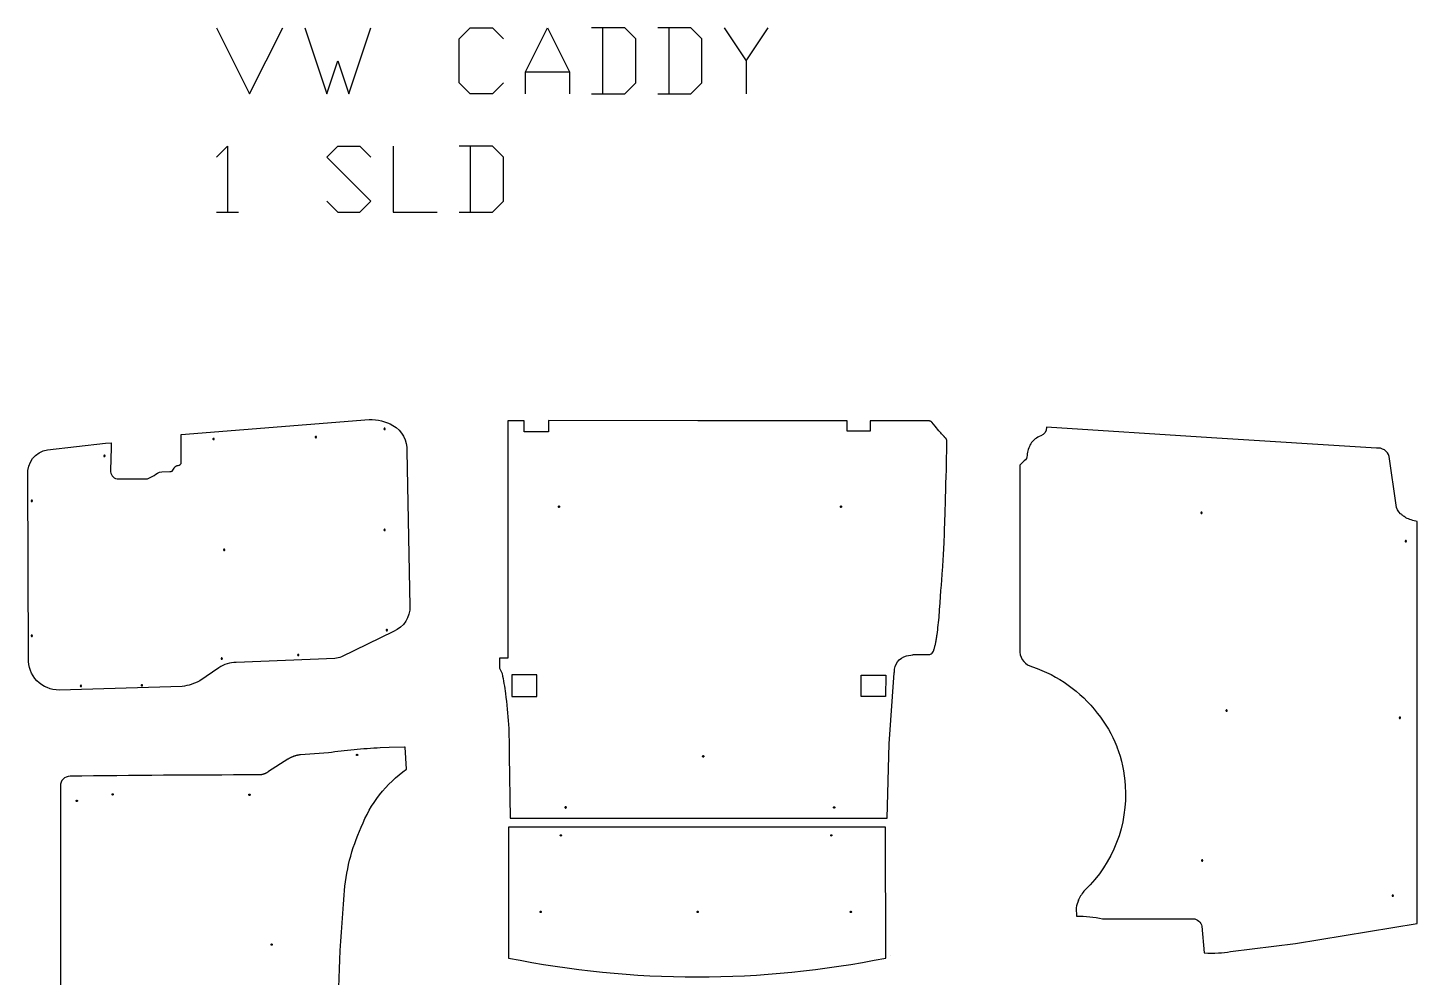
# Model space of a CAD drawing. Extents: x -1435 to 2829, y -2085 to 2426.
# Drawn here: x -1435 to 2829, y -488 to 2426 of the extents above; entities that cross this region are included whole.
import ezdxf

# ---------------------------------------------------------------- set-up
doc = ezdxf.new("R2010")
doc.units = 0
doc.layers.get('0').update_dxf_attribs({"color": 1, "linetype": 'CONTINUOUS'})

msp = doc.modelspace()

# ---------------------------------------------------------------- linework, layer by layer
for points in [[(-855.9, 2425.8), (-754.3, 2222.6), (-652.7, 2425.8)], [(-585, 2425.8), (-517.2, 2222.6), (-483.4, 2324.2), (-449.5, 2222.6), (-381.8, 2425.8)], [(24.6, 2256.4), (-9.2, 2222.6), (-77, 2222.6), (-110.8, 2256.4), (-110.8, 2391.9), (-77, 2425.8), (-9.2, 2425.8), (24.6, 2391.9)], [(92.4, 2222.6), (92.4, 2290.3), (160.1, 2425.8), (227.8, 2290.3), (227.8, 2222.6)], [(295.6, 2222.6), (397.2, 2222.6), (431, 2256.4), (431, 2391.9), (397.2, 2425.8), (295.6, 2425.8)], [(329.4, 2425.8), (329.4, 2222.6)], [(498.8, 2222.6), (600.4, 2222.6), (634.2, 2256.4), (634.2, 2391.9), (600.4, 2425.8), (498.8, 2425.8)], [(532.6, 2425.8), (532.6, 2222.6)], [(702, 2425.8), (769.7, 2324.2), (769.7, 2222.6)], [(769.7, 2324.2), (837.4, 2425.8)], [(92.4, 2290.3), (227.8, 2290.3)], [(-855.9, 2029.1), (-822, 2062.9), (-822, 1859.7)], [(-517.2, 1893.6), (-483.4, 1859.7), (-415.6, 1859.7), (-381.8, 1893.6), (-517.2, 2029.1), (-483.4, 2062.9), (-415.6, 2062.9), (-381.8, 2029.1)], [(-314, 2062.9), (-314, 1859.7), (-178.6, 1859.7)], [(-110.8, 1859.7), (-9.2, 1859.7), (24.6, 1893.6), (24.6, 2029.1), (-9.2, 2062.9), (-110.8, 2062.9)], [(-77, 2062.9), (-77, 1859.7)], [(-855.9, 1859.7), (-788.2, 1859.7)], [(2743.6, 1109.8), (2743.6, 1109.7), (2743.6, 1109.7)], [(1907.5, 220.3), (1907.7, 219.9), (1907.8, 219.5)], [(1789.7, -251.8), (1789.9, -251.1), (1790.2, -250.6)], [(1782.9, -275.7), (1782.9, -275.7)]]:
    msp.add_lwpolyline(points)
for points in [[(-963.9, 1177.4), (-387.1, 1223.1, -0.138198), (-314.2, 1205.4, -0.288514), (-271.6, 1126.8), (-262.3, 651.2, -0.315294), (-312.2, 573.3), (-471.8, 495.6, -0.076398), (-493.1, 489.9), (-795, 477.8, 0.16734), (-848.7, 461.6), (-906.9, 421.9, -0.097184), (-961.2, 404.4), (-1338.7, 393.4, -0.43046), (-1432.9, 490.8), (-1434.6, 1052.7, -0.398593), (-1374.5, 1130.6), (-1196, 1151.1), (-1178.6, 1152.4), (-1178.9, 1136.9), (-1181.5, 1068.2, 0.355125), (-1161.1, 1041), (-1068, 1041), (-1047.4, 1051.6, -0.191898), (-1023.6, 1062.6), (-998.9, 1064, 0.345537), (-988, 1070.7, -0.224178), (-976.6, 1082.7), (-973.9, 1082.7, 0.414214), (-963.9, 1092.7), (-963.9, 1177.4)], [(1224.4, 446.1), (1224.6, 448.8, -0.358492), (1261.8, 498), (1281.3, 501.8, -0.04873), (1284.2, 502.1), (1329.5, 502.1, 0.13587), (1337.3, 504.2), (1338.3, 504.9, 0.228561), (1345.5, 515.8), (1345.6, 516.6), (1345.9, 517.4), (1346.2, 518.2), (1346.6, 519.1), (1346.9, 520), (1347.5, 521.9), (1348.2, 523.9), (1348.8, 526.1), (1349.4, 528.4), (1350, 530.8), (1350.6, 533.3), (1351.1, 535.9), (1351.7, 538.6), (1352.2, 541.4), (1352.8, 544.4), (1353.3, 547.4), (1353.8, 550.5), (1354.3, 553.6), (1354.8, 556.9), (1355.3, 560.2), (1355.7, 563.6), (1356.7, 570.6), (1357.6, 577.8), (1358.5, 585.1), (1359.4, 592.6), (1360.2, 600.3), (1361.9, 615.7), (1363.6, 639.2), (1365.1, 660.7), (1367.8, 698.6), (1369, 715.6), (1370.2, 731.8), (1371.4, 747.4), (1372.6, 762.7), (1373.2, 770.6), (1373.7, 778.7), (1374.3, 787.1), (1374.8, 795.7), (1375.3, 804.4), (1375.8, 813.4), (1376.3, 822.5), (1376.7, 831.7), (1377.1, 841), (1377.5, 850.3), (1378.3, 869), (1379, 887.6), (1379.7, 905.7), (1380.1, 916.4), (1380.5, 930.1), (1381, 946.4), (1381.5, 964.7), (1382, 984.6), (1382.6, 1005.5), (1383.1, 1026.9), (1383.6, 1048.3), (1384.2, 1069.2), (1384.6, 1089.2), (1385, 1107.6), (1385.4, 1123.9), (1385.6, 1137.8), (1385.8, 1148.5), (1385.9, 1152.6), (1385.9, 1155.8), (1385.9, 1157.9), (1385.9, 1158.5), (1385.8, 1158.9), (1385.8, 1159.4), (1385.7, 1159.8), (1385.6, 1160.3), (1385.4, 1160.7), (1385.3, 1161.2), (1385.1, 1161.6), (1385, 1162), (1384.8, 1162.4), (1384.6, 1162.9), (1384.3, 1163.3), (1383.9, 1164), (1383.3, 1164.8), (1382.8, 1165.6), (1382.1, 1166.3), (1381.5, 1167), (1380.8, 1167.7), (1380.1, 1168.4), (1379.4, 1169), (1378.7, 1169.7), (1377.3, 1171), (1376.9, 1171.4), (1376.4, 1171.9), (1375.1, 1173.2), (1373.5, 1175.1), (1371.5, 1177.3), (1369.3, 1179.8), (1366.9, 1182.6), (1361.6, 1189), (1350, 1202.8), (1344.4, 1209.5), (1339.2, 1215.6), (1338.9, 1216), (1338.5, 1216.3), (1338.1, 1216.7), (1337.7, 1217), (1337.2, 1217.4), (1336.8, 1217.6), (1336.3, 1217.9), (1335.8, 1218.1), (1335.3, 1218.4), (1334.8, 1218.5), (1334.3, 1218.7), (1333.8, 1218.8), (1333.3, 1218.9), (1332.7, 1219), (1332.2, 1219), (1331.6, 1219.1), (1150.6, 1219.1), (1150.6, 1187.5), (1080, 1187.5), (1080, 1219), (621.4, 1219.7), (162.9, 1220.4), (162.9, 1185.9), (88.3, 1185.9), (88.3, 1219.8), (38.5, 1219.8), (38.5, 855.2), (38.5, 490.7), (38.5, 490.7), (12.3, 490.7), (12.3, 460.2), (20.9, 444.1, -0.051178), (21, 443.7, -0.012609), (31, 382.3, -0.038626), (42.3, 192.2), (45.5, 0.2), (1202.5, 0), (1208.3, 228.2, -0.009788), (1208.3, 228.3), (1224.4, 446.1)], [(2219.3, -413.4, 0.027604), (2256, -409.4), (2455.5, -384.9), (2829.4, -323), (2829.4, 92.8), (2829.4, 508.7), (2829.3, 910.7, -0.073006), (2794.2, 922.2, -0.013898), (2785.6, 929.1, -0.010314), (2778.1, 934.3, -0.20767), (2764.9, 960.7), (2743.6, 1109.7, 0.363524), (2704.2, 1136), (2198, 1167.8), (1691.8, 1199.6, -0.325306), (1674, 1173.5, 0.167005), (1643.2, 1148.9, 0.113265), (1632.3, 1113.6, -0.241492), (1623.4, 1096.7), (1609.7, 1083.7), (1610, 509.6, 0.329607), (1648.6, 464.9, -0.145514), (1847.3, 322.8, -0.000554), (1847.9, 322, -0.000396), (1848.3, 321.6, -0.078178), (1907.5, 220.3, -0.000523), (1907.8, 219.5, -0.082007), (1933.1, 99.1, -0.221503), (1809.7, -220.7, 0.086025), (1790.2, -250.6, 0.003033), (1789.7, -251.8, 0.058069), (1783, -275.1, 0.001349), (1782.9, -275.7), (1784.2, -300.7, -0.055057), (1863.6, -308.4), (2142, -308.4, -0.321104), (2168.5, -331.8), (2175.9, -413.4, 0.032457), (2219.3, -413.4)], [(197.2, 956, 0.414214), (195.2, 958, 0.414214), (193.2, 956, 0.414214), (195.2, 954, 0.414214), (197.2, 956, -0.414214), (195.2, 954, -0.414214), (193.2, 956, -0.414214), (195.2, 958, -0.414214), (197.2, 956)], [(1062.8, 956, 0.414214), (1060.8, 958, 0.414214), (1058.8, 956, 0.414214), (1060.8, 954, 0.414214), (1062.8, 956, -0.414214), (1060.8, 954, -0.414214), (1058.8, 956, -0.414214), (1060.8, 958, -0.414214), (1062.8, 956)], [(640, 190, 0.414214), (638, 192, 0.414214), (636, 190, 0.414214), (638, 188, 0.414214), (640, 190, -0.414214), (638, 188, -0.414214), (636, 190, -0.414214), (638, 192, -0.414214), (640, 190)], [(218, 33, 0.414214), (216, 35, 0.414214), (214, 33, 0.414214), (216, 31, 0.414214), (218, 33, -0.414214), (216, 31, -0.414214), (214, 33, -0.414214), (216, 35, -0.414214), (218, 33)], [(1042, 33, -0.414214), (1040, 31, -0.414214), (1038, 33, -0.414214), (1040, 35, -0.414214), (1042, 33)], [(40.2, -27.9), (40.2, -429.1, 0.100093), (1198.6, -429.1), (1197.6, -27.7), (40.2, -27.9)], [(199.1, -52.7, -0.414214), (201.1, -50.7, -0.414214), (203.1, -52.7, -0.414214), (201.1, -54.7, -0.414214), (199.1, -52.7)], [(1029.1, -52.7, -0.414214), (1031.1, -50.7, -0.414214), (1033.1, -52.7, -0.414214), (1031.1, -54.7, -0.414214), (1029.1, -52.7)], [(137.1, -287.7, -0.414214), (139.1, -285.7, -0.414214), (141.1, -287.7, -0.414214), (139.1, -289.7, -0.414214), (137.1, -287.7)], [(619.1, -287.7, -0.414214), (621.1, -285.7, -0.414214), (623.1, -287.7, -0.414214), (621.1, -289.7, -0.414214), (619.1, -287.7)], [(1089.2, -287.7, -0.414214), (1091.2, -285.7, -0.414214), (1093.2, -287.7, -0.414214), (1091.2, -289.7, -0.414214), (1089.2, -287.7)]]:
    msp.add_lwpolyline(points, format="xyb", close=True)
for points in [[(-339.8, 1196.8), (-340, 1196.8), (-340.2, 1196.7), (-340.4, 1196.7), (-340.6, 1196.6), (-340.8, 1196.5), (-340.9, 1196.4), (-341.1, 1196.3), (-341.2, 1196.2), (-341.3, 1196.1), (-341.5, 1195.9), (-341.6, 1195.7), (-341.6, 1195.6), (-341.7, 1195.4), (-341.8, 1195.2), (-341.8, 1195), (-341.8, 1194.8), (-341.8, 1194.6), (-341.8, 1194.4), (-341.7, 1194.2), (-341.6, 1194), (-341.6, 1193.8), (-341.5, 1193.7), (-341.3, 1193.5), (-341.2, 1193.4), (-341.1, 1193.2), (-340.9, 1193.1), (-340.8, 1193), (-340.6, 1192.9), (-340.4, 1192.9), (-340.2, 1192.8), (-340, 1192.8), (-339.8, 1192.8), (-339.6, 1192.8), (-339.4, 1192.8), (-339.2, 1192.9), (-339, 1192.9), (-338.8, 1193), (-338.7, 1193.1), (-338.5, 1193.2), (-338.4, 1193.4), (-338.3, 1193.5), (-338.1, 1193.7), (-338, 1193.8), (-338, 1194), (-337.9, 1194.2), (-337.8, 1194.4), (-337.8, 1194.6), (-337.8, 1194.8), (-337.8, 1195), (-337.8, 1195.2), (-337.9, 1195.4), (-338, 1195.6), (-338, 1195.7), (-338.1, 1195.9), (-338.3, 1196.1), (-338.4, 1196.2), (-338.5, 1196.3), (-338.7, 1196.4), (-338.8, 1196.5), (-339, 1196.6), (-339.2, 1196.7), (-339.4, 1196.7), (-339.6, 1196.8), (-339.8, 1196.8)], [(-864.8, 1165.8), (-865, 1165.8), (-865.2, 1165.7), (-865.4, 1165.7), (-865.6, 1165.6), (-865.8, 1165.5), (-865.9, 1165.4), (-866.1, 1165.3), (-866.2, 1165.2), (-866.3, 1165.1), (-866.5, 1164.9), (-866.6, 1164.7), (-866.6, 1164.6), (-866.7, 1164.4), (-866.8, 1164.2), (-866.8, 1164), (-866.8, 1163.8), (-866.8, 1163.6), (-866.8, 1163.4), (-866.7, 1163.2), (-866.6, 1163), (-866.6, 1162.8), (-866.5, 1162.7), (-866.3, 1162.5), (-866.2, 1162.4), (-866.1, 1162.2), (-865.9, 1162.1), (-865.8, 1162), (-865.6, 1161.9), (-865.4, 1161.9), (-865.2, 1161.8), (-865, 1161.8), (-864.8, 1161.8), (-864.6, 1161.8), (-864.4, 1161.8), (-864.2, 1161.9), (-864, 1161.9), (-863.8, 1162), (-863.7, 1162.1), (-863.5, 1162.2), (-863.4, 1162.4), (-863.3, 1162.5), (-863.1, 1162.7), (-863, 1162.8), (-863, 1163), (-862.9, 1163.2), (-862.8, 1163.4), (-862.8, 1163.6), (-862.8, 1163.8), (-862.8, 1164), (-862.8, 1164.2), (-862.9, 1164.4), (-863, 1164.6), (-863, 1164.7), (-863.1, 1164.9), (-863.3, 1165.1), (-863.4, 1165.2), (-863.5, 1165.3), (-863.7, 1165.4), (-863.8, 1165.5), (-864, 1165.6), (-864.2, 1165.7), (-864.4, 1165.7), (-864.6, 1165.8), (-864.8, 1165.8)], [(-550.8, 1171.8), (-551, 1171.8), (-551.2, 1171.7), (-551.4, 1171.7), (-551.6, 1171.6), (-551.8, 1171.5), (-551.9, 1171.4), (-552.1, 1171.3), (-552.2, 1171.2), (-552.3, 1171.1), (-552.5, 1170.9), (-552.6, 1170.7), (-552.6, 1170.6), (-552.7, 1170.4), (-552.8, 1170.2), (-552.8, 1170), (-552.8, 1169.8), (-552.8, 1169.6), (-552.8, 1169.4), (-552.7, 1169.2), (-552.6, 1169), (-552.6, 1168.8), (-552.5, 1168.7), (-552.3, 1168.5), (-552.2, 1168.4), (-552.1, 1168.2), (-551.9, 1168.1), (-551.8, 1168), (-551.6, 1167.9), (-551.4, 1167.9), (-551.2, 1167.8), (-551, 1167.8), (-550.8, 1167.8), (-550.6, 1167.8), (-550.4, 1167.8), (-550.2, 1167.9), (-550, 1167.9), (-549.8, 1168), (-549.7, 1168.1), (-549.5, 1168.2), (-549.4, 1168.4), (-549.3, 1168.5), (-549.1, 1168.7), (-549, 1168.8), (-549, 1169), (-548.9, 1169.2), (-548.8, 1169.4), (-548.8, 1169.6), (-548.8, 1169.8), (-548.8, 1170), (-548.8, 1170.2), (-548.9, 1170.4), (-549, 1170.6), (-549, 1170.7), (-549.1, 1170.9), (-549.3, 1171.1), (-549.4, 1171.2), (-549.5, 1171.3), (-549.7, 1171.4), (-549.8, 1171.5), (-550, 1171.6), (-550.2, 1171.7), (-550.4, 1171.7), (-550.6, 1171.8), (-550.8, 1171.8)], [(-1199.8, 1113.8), (-1200, 1113.8), (-1200.2, 1113.7), (-1200.4, 1113.7), (-1200.6, 1113.6), (-1200.8, 1113.5), (-1200.9, 1113.4), (-1201.1, 1113.3), (-1201.2, 1113.2), (-1201.3, 1113.1), (-1201.5, 1112.9), (-1201.6, 1112.7), (-1201.6, 1112.6), (-1201.7, 1112.4), (-1201.8, 1112.2), (-1201.8, 1112), (-1201.8, 1111.8), (-1201.8, 1111.6), (-1201.8, 1111.4), (-1201.7, 1111.2), (-1201.6, 1111), (-1201.6, 1110.8), (-1201.5, 1110.7), (-1201.3, 1110.5), (-1201.2, 1110.4), (-1201.1, 1110.2), (-1200.9, 1110.1), (-1200.8, 1110), (-1200.6, 1109.9), (-1200.4, 1109.9), (-1200.2, 1109.8), (-1200, 1109.8), (-1199.8, 1109.8), (-1199.6, 1109.8), (-1199.4, 1109.8), (-1199.2, 1109.9), (-1199, 1109.9), (-1198.8, 1110), (-1198.7, 1110.1), (-1198.5, 1110.2), (-1198.4, 1110.4), (-1198.3, 1110.5), (-1198.1, 1110.7), (-1198, 1110.8), (-1198, 1111), (-1197.9, 1111.2), (-1197.8, 1111.4), (-1197.8, 1111.6), (-1197.8, 1111.8), (-1197.8, 1112), (-1197.8, 1112.2), (-1197.9, 1112.4), (-1198, 1112.6), (-1198, 1112.7), (-1198.1, 1112.9), (-1198.3, 1113.1), (-1198.4, 1113.2), (-1198.5, 1113.3), (-1198.7, 1113.4), (-1198.8, 1113.5), (-1199, 1113.6), (-1199.2, 1113.7), (-1199.4, 1113.7), (-1199.6, 1113.8), (-1199.8, 1113.8)], [(-1422.8, 975.8), (-1423, 975.8), (-1423.2, 975.7), (-1423.4, 975.7), (-1423.6, 975.6), (-1423.8, 975.5), (-1423.9, 975.4), (-1424.1, 975.3), (-1424.2, 975.2), (-1424.3, 975.1), (-1424.5, 974.9), (-1424.6, 974.7), (-1424.6, 974.6), (-1424.7, 974.4), (-1424.8, 974.2), (-1424.8, 974), (-1424.8, 973.8), (-1424.8, 973.6), (-1424.8, 973.4), (-1424.7, 973.2), (-1424.6, 973), (-1424.6, 972.8), (-1424.5, 972.7), (-1424.3, 972.5), (-1424.2, 972.4), (-1424.1, 972.2), (-1423.9, 972.1), (-1423.8, 972), (-1423.6, 971.9), (-1423.4, 971.9), (-1423.2, 971.8), (-1423, 971.8), (-1422.8, 971.8), (-1422.6, 971.8), (-1422.4, 971.8), (-1422.2, 971.9), (-1422, 971.9), (-1421.8, 972), (-1421.7, 972.1), (-1421.5, 972.2), (-1421.4, 972.4), (-1421.3, 972.5), (-1421.1, 972.7), (-1421, 972.8), (-1421, 973), (-1420.9, 973.2), (-1420.8, 973.4), (-1420.8, 973.6), (-1420.8, 973.8), (-1420.8, 974), (-1420.8, 974.2), (-1420.9, 974.4), (-1421, 974.6), (-1421, 974.7), (-1421.1, 974.9), (-1421.3, 975.1), (-1421.4, 975.2), (-1421.5, 975.3), (-1421.7, 975.4), (-1421.8, 975.5), (-1422, 975.6), (-1422.2, 975.7), (-1422.4, 975.7), (-1422.6, 975.8), (-1422.8, 975.8)], [(2167.3, 939.2), (2167.1, 939.2), (2166.9, 939.1), (2166.7, 939.1), (2166.5, 939), (2166.4, 938.9), (2166.2, 938.8), (2166.1, 938.7), (2165.9, 938.6), (2165.8, 938.5), (2165.7, 938.3), (2165.6, 938.1), (2165.5, 938), (2165.4, 937.8), (2165.4, 937.6), (2165.3, 937.4), (2165.3, 937.2), (2165.3, 937), (2165.4, 936.8), (2165.4, 936.6), (2165.5, 936.4), (2165.6, 936.2), (2165.7, 936.1), (2165.8, 935.9), (2165.9, 935.8), (2166.1, 935.6), (2166.2, 935.5), (2166.4, 935.4), (2166.5, 935.3), (2166.7, 935.3), (2166.9, 935.2), (2167.1, 935.2), (2167.3, 935.2), (2167.5, 935.2), (2167.7, 935.2), (2167.9, 935.3), (2168.1, 935.3), (2168.3, 935.4), (2168.4, 935.5), (2168.6, 935.6), (2168.7, 935.8), (2168.9, 935.9), (2169, 936.1), (2169.1, 936.2), (2169.2, 936.4), (2169.2, 936.6), (2169.3, 936.8), (2169.3, 937), (2169.3, 937.2), (2169.3, 937.4), (2169.3, 937.6), (2169.2, 937.8), (2169.2, 938), (2169.1, 938.1), (2169, 938.3), (2168.9, 938.5), (2168.7, 938.6), (2168.6, 938.7), (2168.4, 938.8), (2168.3, 938.9), (2168.1, 939), (2167.9, 939.1), (2167.7, 939.1), (2167.5, 939.2), (2167.3, 939.2)], [(-339.8, 886.8), (-340, 886.8), (-340.2, 886.7), (-340.4, 886.7), (-340.6, 886.6), (-340.8, 886.5), (-340.9, 886.4), (-341.1, 886.3), (-341.2, 886.2), (-341.3, 886.1), (-341.5, 885.9), (-341.6, 885.7), (-341.6, 885.6), (-341.7, 885.4), (-341.8, 885.2), (-341.8, 885), (-341.8, 884.8), (-341.8, 884.6), (-341.8, 884.4), (-341.7, 884.2), (-341.6, 884), (-341.6, 883.8), (-341.5, 883.7), (-341.3, 883.5), (-341.2, 883.4), (-341.1, 883.2), (-340.9, 883.1), (-340.8, 883), (-340.6, 882.9), (-340.4, 882.9), (-340.2, 882.8), (-340, 882.8), (-339.8, 882.8), (-339.6, 882.8), (-339.4, 882.8), (-339.2, 882.9), (-339, 882.9), (-338.8, 883), (-338.7, 883.1), (-338.5, 883.2), (-338.4, 883.4), (-338.3, 883.5), (-338.1, 883.7), (-338, 883.8), (-338, 884), (-337.9, 884.2), (-337.8, 884.4), (-337.8, 884.6), (-337.8, 884.8), (-337.8, 885), (-337.8, 885.2), (-337.9, 885.4), (-338, 885.6), (-338, 885.7), (-338.1, 885.9), (-338.3, 886.1), (-338.4, 886.2), (-338.5, 886.3), (-338.7, 886.4), (-338.8, 886.5), (-339, 886.6), (-339.2, 886.7), (-339.4, 886.7), (-339.6, 886.8), (-339.8, 886.8)], [(-832.1, 825.5), (-832.3, 825.5), (-832.5, 825.5), (-832.7, 825.4), (-832.8, 825.3), (-833, 825.3), (-833.2, 825.2), (-833.3, 825), (-833.5, 824.9), (-833.6, 824.8), (-833.7, 824.6), (-833.8, 824.5), (-833.9, 824.3), (-834, 824.1), (-834, 823.9), (-834.1, 823.7), (-834.1, 823.5), (-834.1, 823.3), (-834, 823.1), (-834, 822.9), (-833.9, 822.7), (-833.8, 822.5), (-833.7, 822.4), (-833.6, 822.2), (-833.5, 822.1), (-833.3, 822), (-833.2, 821.8), (-833, 821.7), (-832.8, 821.7), (-832.7, 821.6), (-832.5, 821.5), (-832.3, 821.5), (-832.1, 821.5), (-831.9, 821.5), (-831.7, 821.5), (-831.5, 821.6), (-831.3, 821.7), (-831.1, 821.7), (-831, 821.8), (-830.8, 822), (-830.7, 822.1), (-830.5, 822.2), (-830.4, 822.4), (-830.3, 822.5), (-830.2, 822.7), (-830.2, 822.9), (-830.1, 823.1), (-830.1, 823.3), (-830.1, 823.5), (-830.1, 823.7), (-830.1, 823.9), (-830.2, 824.1), (-830.2, 824.3), (-830.3, 824.5), (-830.4, 824.6), (-830.5, 824.8), (-830.7, 824.9), (-830.8, 825), (-831, 825.2), (-831.1, 825.3), (-831.3, 825.3), (-831.5, 825.4), (-831.7, 825.5), (-831.9, 825.5), (-832.1, 825.5)], [(2794.3, 852.2), (2794.1, 852.2), (2793.9, 852.1), (2793.7, 852.1), (2793.5, 852), (2793.4, 851.9), (2793.2, 851.8), (2793.1, 851.7), (2792.9, 851.6), (2792.8, 851.5), (2792.7, 851.3), (2792.6, 851.1), (2792.5, 851), (2792.4, 850.8), (2792.4, 850.6), (2792.3, 850.4), (2792.3, 850.2), (2792.3, 850), (2792.4, 849.8), (2792.4, 849.6), (2792.5, 849.4), (2792.6, 849.2), (2792.7, 849.1), (2792.8, 848.9), (2792.9, 848.8), (2793.1, 848.6), (2793.2, 848.5), (2793.4, 848.4), (2793.5, 848.3), (2793.7, 848.3), (2793.9, 848.2), (2794.1, 848.2), (2794.3, 848.2), (2794.5, 848.2), (2794.7, 848.2), (2794.9, 848.3), (2795.1, 848.3), (2795.3, 848.4), (2795.4, 848.5), (2795.6, 848.6), (2795.7, 848.8), (2795.9, 848.9), (2796, 849.1), (2796.1, 849.2), (2796.2, 849.4), (2796.2, 849.6), (2796.3, 849.8), (2796.3, 850), (2796.3, 850.2), (2796.3, 850.4), (2796.3, 850.6), (2796.2, 850.8), (2796.2, 851), (2796.1, 851.1), (2796, 851.3), (2795.9, 851.5), (2795.7, 851.6), (2795.6, 851.7), (2795.4, 851.8), (2795.3, 851.9), (2795.1, 852), (2794.9, 852.1), (2794.7, 852.1), (2794.5, 852.2), (2794.3, 852.2)], [(-1422.8, 561.8), (-1423, 561.8), (-1423.2, 561.7), (-1423.4, 561.7), (-1423.6, 561.6), (-1423.8, 561.5), (-1423.9, 561.4), (-1424.1, 561.3), (-1424.2, 561.2), (-1424.3, 561.1), (-1424.5, 560.9), (-1424.6, 560.7), (-1424.6, 560.6), (-1424.7, 560.4), (-1424.8, 560.2), (-1424.8, 560), (-1424.8, 559.8), (-1424.8, 559.6), (-1424.8, 559.4), (-1424.7, 559.2), (-1424.6, 559), (-1424.6, 558.8), (-1424.5, 558.7), (-1424.3, 558.5), (-1424.2, 558.4), (-1424.1, 558.2), (-1423.9, 558.1), (-1423.8, 558), (-1423.6, 557.9), (-1423.4, 557.9), (-1423.2, 557.8), (-1423, 557.8), (-1422.8, 557.8), (-1422.6, 557.8), (-1422.4, 557.8), (-1422.2, 557.9), (-1422, 557.9), (-1421.8, 558), (-1421.7, 558.1), (-1421.5, 558.2), (-1421.4, 558.4), (-1421.3, 558.5), (-1421.1, 558.7), (-1421, 558.8), (-1421, 559), (-1420.9, 559.2), (-1420.8, 559.4), (-1420.8, 559.6), (-1420.8, 559.8), (-1420.8, 560), (-1420.8, 560.2), (-1420.9, 560.4), (-1421, 560.6), (-1421, 560.7), (-1421.1, 560.9), (-1421.3, 561.1), (-1421.4, 561.2), (-1421.5, 561.3), (-1421.7, 561.4), (-1421.8, 561.5), (-1422, 561.6), (-1422.2, 561.7), (-1422.4, 561.7), (-1422.6, 561.8), (-1422.8, 561.8)], [(-333, 579.3), (-333.2, 579.3), (-333.4, 579.3), (-333.6, 579.2), (-333.8, 579.2), (-334, 579.1), (-334.1, 579), (-334.3, 578.9), (-334.4, 578.7), (-334.5, 578.6), (-334.7, 578.4), (-334.8, 578.3), (-334.8, 578.1), (-334.9, 577.9), (-335, 577.7), (-335, 577.5), (-335, 577.3), (-335, 577.1), (-335, 576.9), (-334.9, 576.7), (-334.8, 576.6), (-334.8, 576.4), (-334.7, 576.2), (-334.5, 576.1), (-334.4, 575.9), (-334.3, 575.8), (-334.1, 575.7), (-334, 575.6), (-333.8, 575.5), (-333.6, 575.4), (-333.4, 575.4), (-333.2, 575.3), (-333, 575.3), (-332.8, 575.3), (-332.6, 575.4), (-332.4, 575.4), (-332.2, 575.5), (-332.1, 575.6), (-331.9, 575.7), (-331.7, 575.8), (-331.6, 575.9), (-331.5, 576.1), (-331.3, 576.2), (-331.2, 576.4), (-331.2, 576.6), (-331.1, 576.7), (-331, 576.9), (-331, 577.1), (-331, 577.3), (-331, 577.5), (-331, 577.7), (-331.1, 577.9), (-331.2, 578.1), (-331.2, 578.3), (-331.3, 578.4), (-331.5, 578.6), (-331.6, 578.7), (-331.7, 578.9), (-331.9, 579), (-332.1, 579.1), (-332.2, 579.2), (-332.4, 579.2), (-332.6, 579.3), (-332.8, 579.3), (-333, 579.3)], [(-839.8, 491.8), (-840, 491.8), (-840.2, 491.7), (-840.4, 491.7), (-840.6, 491.6), (-840.8, 491.5), (-840.9, 491.4), (-841.1, 491.3), (-841.2, 491.2), (-841.3, 491.1), (-841.5, 490.9), (-841.6, 490.7), (-841.6, 490.6), (-841.7, 490.4), (-841.8, 490.2), (-841.8, 490), (-841.8, 489.8), (-841.8, 489.6), (-841.8, 489.4), (-841.7, 489.2), (-841.6, 489), (-841.6, 488.8), (-841.5, 488.7), (-841.3, 488.5), (-841.2, 488.4), (-841.1, 488.2), (-840.9, 488.1), (-840.8, 488), (-840.6, 487.9), (-840.4, 487.9), (-840.2, 487.8), (-840, 487.8), (-839.8, 487.8), (-839.6, 487.8), (-839.4, 487.8), (-839.2, 487.9), (-839, 487.9), (-838.8, 488), (-838.7, 488.1), (-838.5, 488.2), (-838.4, 488.4), (-838.3, 488.5), (-838.1, 488.7), (-838, 488.8), (-838, 489), (-837.9, 489.2), (-837.8, 489.4), (-837.8, 489.6), (-837.8, 489.8), (-837.8, 490), (-837.8, 490.2), (-837.9, 490.4), (-838, 490.6), (-838, 490.7), (-838.1, 490.9), (-838.3, 491.1), (-838.4, 491.2), (-838.5, 491.3), (-838.7, 491.4), (-838.8, 491.5), (-839, 491.6), (-839.2, 491.7), (-839.4, 491.7), (-839.6, 491.8), (-839.8, 491.8)], [(-604.8, 502.8), (-605, 502.8), (-605.2, 502.7), (-605.4, 502.7), (-605.6, 502.6), (-605.8, 502.5), (-605.9, 502.4), (-606.1, 502.3), (-606.2, 502.2), (-606.3, 502.1), (-606.5, 501.9), (-606.6, 501.7), (-606.6, 501.6), (-606.7, 501.4), (-606.8, 501.2), (-606.8, 501), (-606.8, 500.8), (-606.8, 500.6), (-606.8, 500.4), (-606.7, 500.2), (-606.6, 500), (-606.6, 499.8), (-606.5, 499.7), (-606.3, 499.5), (-606.2, 499.4), (-606.1, 499.2), (-605.9, 499.1), (-605.8, 499), (-605.6, 498.9), (-605.4, 498.9), (-605.2, 498.8), (-605, 498.8), (-604.8, 498.8), (-604.6, 498.8), (-604.4, 498.8), (-604.2, 498.9), (-604, 498.9), (-603.8, 499), (-603.7, 499.1), (-603.5, 499.2), (-603.4, 499.4), (-603.3, 499.5), (-603.1, 499.7), (-603, 499.8), (-603, 500), (-602.9, 500.2), (-602.8, 500.4), (-602.8, 500.6), (-602.8, 500.8), (-602.8, 501), (-602.8, 501.2), (-602.9, 501.4), (-603, 501.6), (-603, 501.7), (-603.1, 501.9), (-603.3, 502.1), (-603.4, 502.2), (-603.5, 502.3), (-603.7, 502.4), (-603.8, 502.5), (-604, 502.6), (-604.2, 502.7), (-604.4, 502.7), (-604.6, 502.8), (-604.8, 502.8)], [(50.5, 373.4), (127.1, 373.4), (127.1, 440.1), (50.5, 440.1), (50.5, 373.4)], [(1197.9, 373.4), (1123.3, 373.4), (1123.3, 439.2), (1198, 439.2), (1197.9, 373.4)], [(-1271.8, 407.8), (-1272, 407.8), (-1272.2, 407.7), (-1272.4, 407.7), (-1272.6, 407.6), (-1272.8, 407.5), (-1272.9, 407.4), (-1273.1, 407.3), (-1273.2, 407.2), (-1273.3, 407.1), (-1273.5, 406.9), (-1273.6, 406.7), (-1273.6, 406.6), (-1273.7, 406.4), (-1273.8, 406.2), (-1273.8, 406), (-1273.8, 405.8), (-1273.8, 405.6), (-1273.8, 405.4), (-1273.7, 405.2), (-1273.6, 405), (-1273.6, 404.8), (-1273.5, 404.7), (-1273.3, 404.5), (-1273.2, 404.4), (-1273.1, 404.2), (-1272.9, 404.1), (-1272.8, 404), (-1272.6, 403.9), (-1272.4, 403.9), (-1272.2, 403.8), (-1272, 403.8), (-1271.8, 403.8), (-1271.6, 403.8), (-1271.4, 403.8), (-1271.2, 403.9), (-1271, 403.9), (-1270.8, 404), (-1270.7, 404.1), (-1270.5, 404.2), (-1270.4, 404.4), (-1270.3, 404.5), (-1270.1, 404.7), (-1270, 404.8), (-1270, 405), (-1269.9, 405.2), (-1269.8, 405.4), (-1269.8, 405.6), (-1269.8, 405.8), (-1269.8, 406), (-1269.8, 406.2), (-1269.9, 406.4), (-1270, 406.6), (-1270, 406.7), (-1270.1, 406.9), (-1270.3, 407.1), (-1270.4, 407.2), (-1270.5, 407.3), (-1270.7, 407.4), (-1270.8, 407.5), (-1271, 407.6), (-1271.2, 407.7), (-1271.4, 407.7), (-1271.6, 407.8), (-1271.8, 407.8)], [(-1084.8, 409.8), (-1085, 409.8), (-1085.2, 409.7), (-1085.4, 409.7), (-1085.6, 409.6), (-1085.8, 409.5), (-1085.9, 409.4), (-1086.1, 409.3), (-1086.2, 409.2), (-1086.3, 409.1), (-1086.5, 408.9), (-1086.6, 408.7), (-1086.6, 408.6), (-1086.7, 408.4), (-1086.8, 408.2), (-1086.8, 408), (-1086.8, 407.8), (-1086.8, 407.6), (-1086.8, 407.4), (-1086.7, 407.2), (-1086.6, 407), (-1086.6, 406.8), (-1086.5, 406.7), (-1086.3, 406.5), (-1086.2, 406.4), (-1086.1, 406.2), (-1085.9, 406.1), (-1085.8, 406), (-1085.6, 405.9), (-1085.4, 405.9), (-1085.2, 405.8), (-1085, 405.8), (-1084.8, 405.8), (-1084.6, 405.8), (-1084.4, 405.8), (-1084.2, 405.9), (-1084, 405.9), (-1083.8, 406), (-1083.7, 406.1), (-1083.5, 406.2), (-1083.4, 406.4), (-1083.3, 406.5), (-1083.1, 406.7), (-1083, 406.8), (-1083, 407), (-1082.9, 407.2), (-1082.8, 407.4), (-1082.8, 407.6), (-1082.8, 407.8), (-1082.8, 408), (-1082.8, 408.2), (-1082.9, 408.4), (-1083, 408.6), (-1083, 408.7), (-1083.1, 408.9), (-1083.3, 409.1), (-1083.4, 409.2), (-1083.5, 409.3), (-1083.7, 409.4), (-1083.8, 409.5), (-1084, 409.6), (-1084.2, 409.7), (-1084.4, 409.7), (-1084.6, 409.8), (-1084.8, 409.8)], [(2244.3, 332.2), (2244.1, 332.2), (2243.9, 332.1), (2243.7, 332.1), (2243.5, 332), (2243.4, 331.9), (2243.2, 331.8), (2243.1, 331.7), (2242.9, 331.6), (2242.8, 331.5), (2242.7, 331.3), (2242.6, 331.1), (2242.5, 331), (2242.4, 330.8), (2242.4, 330.6), (2242.3, 330.4), (2242.3, 330.2), (2242.3, 330), (2242.4, 329.8), (2242.4, 329.6), (2242.5, 329.4), (2242.6, 329.2), (2242.7, 329.1), (2242.8, 328.9), (2242.9, 328.8), (2243.1, 328.6), (2243.2, 328.5), (2243.4, 328.4), (2243.5, 328.3), (2243.7, 328.3), (2243.9, 328.2), (2244.1, 328.2), (2244.3, 328.2), (2244.5, 328.2), (2244.7, 328.2), (2244.9, 328.3), (2245.1, 328.3), (2245.3, 328.4), (2245.4, 328.5), (2245.6, 328.6), (2245.7, 328.8), (2245.9, 328.9), (2246, 329.1), (2246.1, 329.2), (2246.2, 329.4), (2246.2, 329.6), (2246.3, 329.8), (2246.3, 330), (2246.3, 330.2), (2246.3, 330.4), (2246.3, 330.6), (2246.2, 330.8), (2246.2, 331), (2246.1, 331.1), (2246, 331.3), (2245.9, 331.5), (2245.7, 331.6), (2245.6, 331.7), (2245.4, 331.8), (2245.3, 331.9), (2245.1, 332), (2244.9, 332.1), (2244.7, 332.1), (2244.5, 332.2), (2244.3, 332.2)], [(2776.3, 310.2), (2776.1, 310.2), (2775.9, 310.1), (2775.7, 310.1), (2775.5, 310), (2775.4, 309.9), (2775.2, 309.8), (2775.1, 309.7), (2774.9, 309.6), (2774.8, 309.5), (2774.7, 309.3), (2774.6, 309.1), (2774.5, 309), (2774.4, 308.8), (2774.4, 308.6), (2774.3, 308.4), (2774.3, 308.2), (2774.3, 308), (2774.4, 307.8), (2774.4, 307.6), (2774.5, 307.4), (2774.6, 307.2), (2774.7, 307.1), (2774.8, 306.9), (2774.9, 306.8), (2775.1, 306.6), (2775.2, 306.5), (2775.4, 306.4), (2775.5, 306.3), (2775.7, 306.3), (2775.9, 306.2), (2776.1, 306.2), (2776.3, 306.2), (2776.5, 306.2), (2776.7, 306.2), (2776.9, 306.3), (2777.1, 306.3), (2777.3, 306.4), (2777.4, 306.5), (2777.6, 306.6), (2777.7, 306.8), (2777.9, 306.9), (2778, 307.1), (2778.1, 307.2), (2778.2, 307.4), (2778.2, 307.6), (2778.3, 307.8), (2778.3, 308), (2778.3, 308.2), (2778.3, 308.4), (2778.3, 308.6), (2778.2, 308.8), (2778.2, 309), (2778.1, 309.1), (2778, 309.3), (2777.9, 309.5), (2777.7, 309.6), (2777.6, 309.7), (2777.4, 309.8), (2777.3, 309.9), (2777.1, 310), (2776.9, 310.1), (2776.7, 310.1), (2776.5, 310.2), (2776.3, 310.2)], [(-278.4, 217.6), (-276.6, 217.7), (-278.4, 217.6)], [(-424.5, 192), (-424.7, 192), (-424.9, 192.1), (-425.1, 192.1), (-425.3, 192.2), (-425.5, 192.3), (-425.7, 192.4), (-425.8, 192.5), (-425.9, 192.6), (-426.1, 192.8), (-426.2, 192.9), (-426.3, 193.1), (-426.4, 193.3), (-426.4, 193.4), (-426.5, 193.6), (-426.5, 193.8), (-426.5, 194), (-426.5, 194.2), (-426.5, 194.4), (-426.4, 194.6), (-426.4, 194.8), (-426.3, 195), (-426.2, 195.1), (-426.1, 195.3), (-425.9, 195.4), (-425.8, 195.6), (-425.7, 195.7), (-425.5, 195.8), (-425.3, 195.9), (-425.1, 195.9), (-424.9, 196), (-424.7, 196), (-424.5, 196), (-424.3, 196), (-424.1, 196), (-423.9, 195.9), (-423.8, 195.9), (-423.6, 195.8), (-423.4, 195.7), (-423.3, 195.6), (-423.1, 195.4), (-423, 195.3), (-422.9, 195.1), (-422.8, 195), (-422.7, 194.8), (-422.6, 194.6), (-422.6, 194.4), (-422.5, 194.2), (-422.5, 194), (-422.5, 193.8), (-422.6, 193.6), (-422.6, 193.4), (-422.7, 193.3), (-422.8, 193.1), (-422.9, 192.9), (-423, 192.8), (-423.1, 192.6), (-423.3, 192.5), (-423.4, 192.4), (-423.6, 192.3), (-423.8, 192.2), (-423.9, 192.1), (-424.1, 192.1), (-424.3, 192), (-424.5, 192)], [(-1284.5, 51), (-1284.7, 51), (-1284.9, 51.1), (-1285.1, 51.1), (-1285.3, 51.2), (-1285.5, 51.3), (-1285.7, 51.4), (-1285.8, 51.5), (-1285.9, 51.6), (-1286.1, 51.8), (-1286.2, 51.9), (-1286.3, 52.1), (-1286.4, 52.3), (-1286.4, 52.4), (-1286.5, 52.6), (-1286.5, 52.8), (-1286.5, 53), (-1286.5, 53.2), (-1286.5, 53.4), (-1286.4, 53.6), (-1286.4, 53.8), (-1286.3, 54), (-1286.2, 54.1), (-1286.1, 54.3), (-1285.9, 54.4), (-1285.8, 54.6), (-1285.7, 54.7), (-1285.5, 54.8), (-1285.3, 54.9), (-1285.1, 54.9), (-1284.9, 55), (-1284.7, 55), (-1284.5, 55), (-1284.3, 55), (-1284.1, 55), (-1283.9, 54.9), (-1283.8, 54.9), (-1283.6, 54.8), (-1283.4, 54.7), (-1283.3, 54.6), (-1283.1, 54.4), (-1283, 54.3), (-1282.9, 54.1), (-1282.8, 54), (-1282.7, 53.8), (-1282.6, 53.6), (-1282.6, 53.4), (-1282.5, 53.2), (-1282.5, 53), (-1282.5, 52.8), (-1282.6, 52.6), (-1282.6, 52.4), (-1282.7, 52.3), (-1282.8, 52.1), (-1282.9, 51.9), (-1283, 51.8), (-1283.1, 51.6), (-1283.3, 51.5), (-1283.4, 51.4), (-1283.6, 51.3), (-1283.8, 51.2), (-1283.9, 51.1), (-1284.1, 51.1), (-1284.3, 51), (-1284.5, 51)], [(-1174.5, 71), (-1174.7, 71), (-1174.9, 71.1), (-1175.1, 71.1), (-1175.3, 71.2), (-1175.5, 71.3), (-1175.7, 71.4), (-1175.8, 71.5), (-1175.9, 71.6), (-1176.1, 71.8), (-1176.2, 71.9), (-1176.3, 72.1), (-1176.4, 72.3), (-1176.4, 72.4), (-1176.5, 72.6), (-1176.5, 72.8), (-1176.5, 73), (-1176.5, 73.2), (-1176.5, 73.4), (-1176.4, 73.6), (-1176.4, 73.8), (-1176.3, 74), (-1176.2, 74.1), (-1176.1, 74.3), (-1175.9, 74.4), (-1175.8, 74.6), (-1175.7, 74.7), (-1175.5, 74.8), (-1175.3, 74.9), (-1175.1, 74.9), (-1174.9, 75), (-1174.7, 75), (-1174.5, 75), (-1174.3, 75), (-1174.1, 75), (-1173.9, 74.9), (-1173.8, 74.9), (-1173.6, 74.8), (-1173.4, 74.7), (-1173.3, 74.6), (-1173.1, 74.4), (-1173, 74.3), (-1172.9, 74.1), (-1172.8, 74), (-1172.7, 73.8), (-1172.6, 73.6), (-1172.6, 73.4), (-1172.5, 73.2), (-1172.5, 73), (-1172.5, 72.8), (-1172.6, 72.6), (-1172.6, 72.4), (-1172.7, 72.3), (-1172.8, 72.1), (-1172.9, 71.9), (-1173, 71.8), (-1173.1, 71.6), (-1173.3, 71.5), (-1173.4, 71.4), (-1173.6, 71.3), (-1173.8, 71.2), (-1173.9, 71.1), (-1174.1, 71.1), (-1174.3, 71), (-1174.5, 71)], [(-754.5, 70), (-754.7, 70), (-754.9, 70.1), (-755.1, 70.1), (-755.3, 70.2), (-755.5, 70.3), (-755.7, 70.4), (-755.8, 70.5), (-755.9, 70.6), (-756.1, 70.8), (-756.2, 70.9), (-756.3, 71.1), (-756.4, 71.3), (-756.4, 71.4), (-756.5, 71.6), (-756.5, 71.8), (-756.5, 72), (-756.5, 72.2), (-756.5, 72.4), (-756.4, 72.6), (-756.4, 72.8), (-756.3, 73), (-756.2, 73.1), (-756.1, 73.3), (-755.9, 73.4), (-755.8, 73.6), (-755.7, 73.7), (-755.5, 73.8), (-755.3, 73.9), (-755.1, 73.9), (-754.9, 74), (-754.7, 74), (-754.5, 74), (-754.3, 74), (-754.1, 74), (-753.9, 73.9), (-753.8, 73.9), (-753.6, 73.8), (-753.4, 73.7), (-753.3, 73.6), (-753.1, 73.4), (-753, 73.3), (-752.9, 73.1), (-752.8, 73), (-752.7, 72.8), (-752.6, 72.6), (-752.6, 72.4), (-752.5, 72.2), (-752.5, 72), (-752.5, 71.8), (-752.6, 71.6), (-752.6, 71.4), (-752.7, 71.3), (-752.8, 71.1), (-752.9, 70.9), (-753, 70.8), (-753.1, 70.6), (-753.3, 70.5), (-753.4, 70.4), (-753.6, 70.3), (-753.8, 70.2), (-753.9, 70.1), (-754.1, 70.1), (-754.3, 70), (-754.5, 70)], [(2169.3, -127.8), (2169.1, -127.8), (2168.9, -127.9), (2168.7, -127.9), (2168.5, -128), (2168.4, -128.1), (2168.2, -128.2), (2168.1, -128.3), (2167.9, -128.4), (2167.8, -128.5), (2167.7, -128.7), (2167.6, -128.9), (2167.5, -129), (2167.4, -129.2), (2167.4, -129.4), (2167.3, -129.6), (2167.3, -129.8), (2167.3, -130), (2167.4, -130.2), (2167.4, -130.4), (2167.5, -130.6), (2167.6, -130.8), (2167.7, -130.9), (2167.8, -131.1), (2167.9, -131.2), (2168.1, -131.4), (2168.2, -131.5), (2168.4, -131.6), (2168.5, -131.7), (2168.7, -131.7), (2168.9, -131.8), (2169.1, -131.8), (2169.3, -131.8), (2169.5, -131.8), (2169.7, -131.8), (2169.9, -131.7), (2170.1, -131.7), (2170.3, -131.6), (2170.4, -131.5), (2170.6, -131.4), (2170.7, -131.2), (2170.9, -131.1), (2171, -130.9), (2171.1, -130.8), (2171.2, -130.6), (2171.2, -130.4), (2171.3, -130.2), (2171.3, -130), (2171.3, -129.8), (2171.3, -129.6), (2171.3, -129.4), (2171.2, -129.2), (2171.2, -129), (2171.1, -128.9), (2171, -128.7), (2170.9, -128.5), (2170.7, -128.4), (2170.6, -128.3), (2170.4, -128.2), (2170.3, -128.1), (2170.1, -128), (2169.9, -127.9), (2169.7, -127.9), (2169.5, -127.8), (2169.3, -127.8)], [(2754.3, -235.8), (2754.1, -235.8), (2753.9, -235.9), (2753.7, -235.9), (2753.5, -236), (2753.4, -236.1), (2753.2, -236.2), (2753.1, -236.3), (2752.9, -236.4), (2752.8, -236.5), (2752.7, -236.7), (2752.6, -236.9), (2752.5, -237), (2752.4, -237.2), (2752.4, -237.4), (2752.3, -237.6), (2752.3, -237.8), (2752.3, -238), (2752.4, -238.2), (2752.4, -238.4), (2752.5, -238.6), (2752.6, -238.8), (2752.7, -238.9), (2752.8, -239.1), (2752.9, -239.2), (2753.1, -239.4), (2753.2, -239.5), (2753.4, -239.6), (2753.5, -239.7), (2753.7, -239.7), (2753.9, -239.8), (2754.1, -239.8), (2754.3, -239.8), (2754.5, -239.8), (2754.7, -239.8), (2754.9, -239.7), (2755.1, -239.7), (2755.3, -239.6), (2755.4, -239.5), (2755.6, -239.4), (2755.7, -239.2), (2755.9, -239.1), (2756, -238.9), (2756.1, -238.8), (2756.2, -238.6), (2756.2, -238.4), (2756.3, -238.2), (2756.3, -238), (2756.3, -237.8), (2756.3, -237.6), (2756.3, -237.4), (2756.2, -237.2), (2756.2, -237), (2756.1, -236.9), (2756, -236.7), (2755.9, -236.5), (2755.7, -236.4), (2755.6, -236.3), (2755.4, -236.2), (2755.3, -236.1), (2755.1, -236), (2754.9, -235.9), (2754.7, -235.9), (2754.5, -235.8), (2754.3, -235.8)], [(-686.5, -390), (-686.7, -390), (-686.9, -389.9), (-687.1, -389.9), (-687.3, -389.8), (-687.5, -389.7), (-687.7, -389.6), (-687.8, -389.5), (-687.9, -389.4), (-688.1, -389.2), (-688.2, -389.1), (-688.3, -388.9), (-688.4, -388.7), (-688.4, -388.6), (-688.5, -388.4), (-688.5, -388.2), (-688.5, -388), (-688.5, -387.8), (-688.5, -387.6), (-688.4, -387.4), (-688.4, -387.2), (-688.3, -387), (-688.2, -386.9), (-688.1, -386.7), (-687.9, -386.6), (-687.8, -386.4), (-687.7, -386.3), (-687.5, -386.2), (-687.3, -386.1), (-687.1, -386.1), (-686.9, -386), (-686.7, -386), (-686.5, -386), (-686.3, -386), (-686.1, -386), (-685.9, -386.1), (-685.8, -386.1), (-685.6, -386.2), (-685.4, -386.3), (-685.3, -386.4), (-685.1, -386.6), (-685, -386.7), (-684.9, -386.9), (-684.8, -387), (-684.7, -387.2), (-684.6, -387.4), (-684.6, -387.6), (-684.5, -387.8), (-684.5, -388), (-684.5, -388.2), (-684.6, -388.4), (-684.6, -388.6), (-684.7, -388.7), (-684.8, -388.9), (-684.9, -389.1), (-685, -389.2), (-685.1, -389.4), (-685.3, -389.5), (-685.4, -389.6), (-685.6, -389.7), (-685.8, -389.8), (-685.9, -389.9), (-686.1, -389.9), (-686.3, -390), (-686.5, -390)], [(1211.4, -422.5), (1211.4, -422.5), (1211.4, -422.5)]]:
    msp.add_lwpolyline(points, close=True)
for points in [[(1847.9, 322, 0.00045), (1847.4, 322.6), (1847.3, 322.8), (1847.9, 322.2), (1848.3, 321.6)], [(-278.4, 217.6), (-326, 216.6), (-353.1, 215.5), (-363.2, 215), (-373.3, 214.4), (-383.4, 213.8), (-393.5, 213.1), (-403.5, 212.4), (-413.6, 211.6), (-423.6, 210.8), (-433.6, 209.9), (-443.6, 208.9), (-453.6, 207.9), (-463.5, 206.9), (-473.4, 205.8), (-483.2, 204.6), (-493, 203.4), (-502.8, 202.1), (-512.5, 200.8), (-597.5, 194.6), (-598.8, 194.4), (-600.2, 194.3), (-601.5, 194.1), (-602.8, 193.9), (-604.1, 193.7), (-605.4, 193.4), (-606.7, 193.2), (-608, 192.9), (-609.2, 192.6), (-610.5, 192.3), (-611.8, 191.9), (-613.1, 191.6), (-614.3, 191.2), (-615.6, 190.8), (-616.9, 190.4), (-618.1, 190), (-619.4, 189.6), (-620.6, 189.1), (-621.8, 188.6), (-623, 188.2), (-624.3, 187.6), (-625.5, 187.1), (-626.7, 186.6), (-627.9, 186), (-629.1, 185.4), (-630.2, 184.8), (-631.4, 184.2), (-632.6, 183.6), (-633.7, 183), (-634.9, 182.3), (-636, 181.6), (-637.1, 180.9), (-696.7, 142.9), (-697.6, 142.2), (-698.6, 141.5), (-699.6, 140.8), (-700.6, 140.2), (-701.6, 139.5), (-702.6, 139), (-703.6, 138.4), (-704.7, 137.8), (-705.7, 137.3), (-706.8, 136.8), (-707.9, 136.4), (-709, 135.9), (-710.1, 135.5), (-711.2, 135.1), (-712.3, 134.8), (-713.4, 134.4), (-714.5, 134.1), (-715.7, 133.8), (-716.8, 133.6), (-718, 133.4), (-719.1, 133.2), (-720.3, 133), (-721.4, 132.9), (-722.6, 132.7), (-723.8, 132.7), (-725, 132.6), (-726.1, 132.6), (-727.3, 132.6), (-728.5, 132.6), (-729.7, 132.6), (-730.9, 132.7), (-732.1, 132.8, 0.002951), (-1305.4, 128.6, 0.411285), (-1335.1, 98.6), (-1335.1, -226.5), (-1335.1, -555.8, 0.368072)], [(-483.8, -690.2, -0.021356), (-463.8, -235.9, -0.092707), (-411.3, -27.6, -0.148881), (-272.8, 150.5), (-276.6, 217.7)]]:
    msp.add_lwpolyline(points, format="xyb")

doc.saveas('drawing.dxf')
